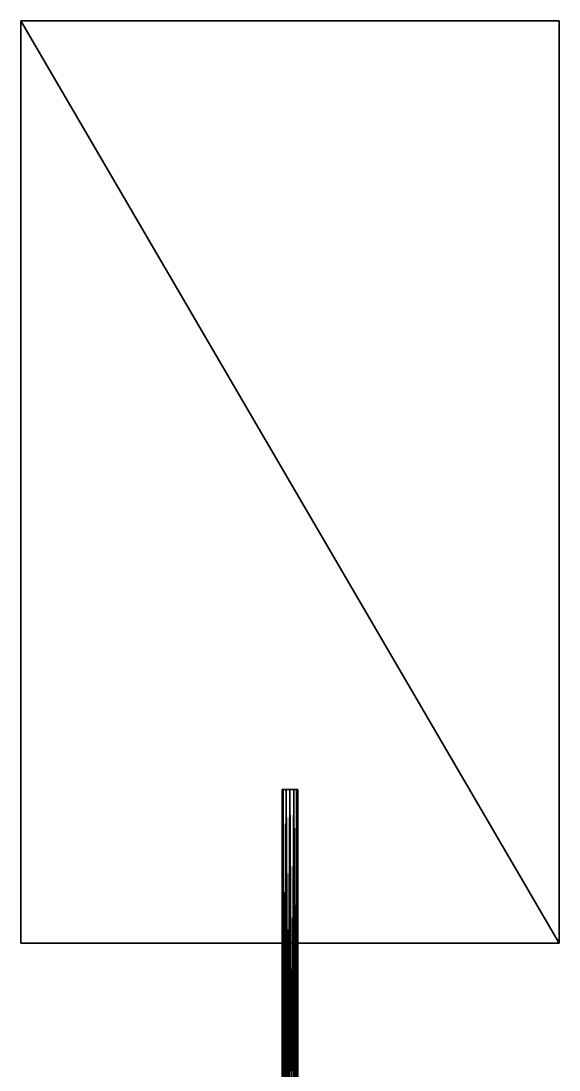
# Model space of a CAD drawing. Header units: metres. Extents: x -9.5 to 59.8, y -28.2 to 0.5.
# Drawn here: x 2.633 to 4.411, y -16.802 to -13.334 of the extents above; entities that cross this region are included whole.
import ezdxf

# ---------------------------------------------------------------- set-up
doc = ezdxf.new("R2010")
doc.units = ezdxf.units.M
doc.header["$LTSCALE"] = 12.7
doc.layers.add('CAPA0', color=7, linetype='CONTINUOUS')

msp = doc.modelspace()

# ---------------------------------------------------------------- meshes
at = {"layer": 'CAPA0', "color": 62, "linetype": 'Continuous'}
mesh = msp.add_polyface(dxfattribs=at)
corners = [(2.6331, -16.3821, -19.1112), (4.4111, -16.3821, -19.1112), (4.4111, -13.3341, -19.1112), (2.6331, -13.3341, -19.1112), (2.6331, -16.3821, -14.7932), (4.4111, -16.3821, -14.7932), (4.4111, -13.3341, -14.7932), (2.6331, -13.3341, -14.7932)]
mesh.append_faces([[corners[k] for k in face] for face in [(0, 1, 4), (1, 5, 4), (1, 2, 5), (2, 6, 5), (2, 3, 6), (3, 7, 6), (3, 0, 7), (0, 4, 7), (3, 1, 0), (2, 1, 3), (4, 5, 7), (7, 5, 6)]], dxfattribs={"color": 62})
at = {"layer": 'CAPA0', "color": 94, "linetype": 'Continuous'}
mesh = msp.add_polyface(dxfattribs=at)
corners = [(3.5221, -17.9061, -18.9334), (3.5348, -17.9061, -18.9368), (3.5441, -17.9061, -18.9461), (3.5475, -17.9061, -18.9588), (3.5441, -17.9061, -18.9715), (3.5348, -17.9061, -18.9808), (3.5221, -17.9061, -18.9842), (3.5094, -17.9061, -18.9808), (3.5001, -17.9061, -18.9715), (3.4967, -17.9061, -18.9588), (3.5001, -17.9061, -18.9461), (3.5094, -17.9061, -18.9368), (3.5221, -15.8741, -18.9334), (3.5348, -15.8741, -18.9368), (3.5441, -15.8741, -18.9461), (3.5475, -15.8741, -18.9588), (3.5441, -15.8741, -18.9715), (3.5348, -15.8741, -18.9808), (3.5221, -15.8741, -18.9842), (3.5094, -15.8741, -18.9808), (3.5001, -15.8741, -18.9715), (3.4967, -15.8741, -18.9588), (3.5001, -15.8741, -18.9461), (3.5094, -15.8741, -18.9368), (3.5221, -17.9061, -18.9588), (3.5221, -15.8741, -18.9588)]
mesh.append_faces([[corners[k] for k in face] for face in [(0, 1, 12), (1, 13, 12), (1, 2, 13), (2, 14, 13), (2, 3, 14), (3, 15, 14), (3, 4, 15), (4, 16, 15), (4, 5, 16), (5, 17, 16), (5, 6, 17), (6, 18, 17), (6, 7, 18), (7, 19, 18), (7, 8, 19), (8, 20, 19), (8, 9, 20), (9, 21, 20), (9, 10, 21), (10, 22, 21), (10, 11, 22), (11, 23, 22), (11, 0, 23), (0, 12, 23), (24, 1, 0), (24, 2, 1), (24, 3, 2), (24, 4, 3), (24, 5, 4), (24, 6, 5), (24, 7, 6), (24, 8, 7), (24, 9, 8), (24, 10, 9), (24, 11, 10), (24, 0, 11), (25, 12, 13), (25, 13, 14), (25, 14, 15), (25, 15, 16), (25, 16, 17), (25, 17, 18), (25, 18, 19), (25, 19, 20), (25, 20, 21), (25, 21, 22), (25, 22, 23), (25, 23, 12)]], dxfattribs={"color": 94})

doc.saveas('drawing.dxf')
